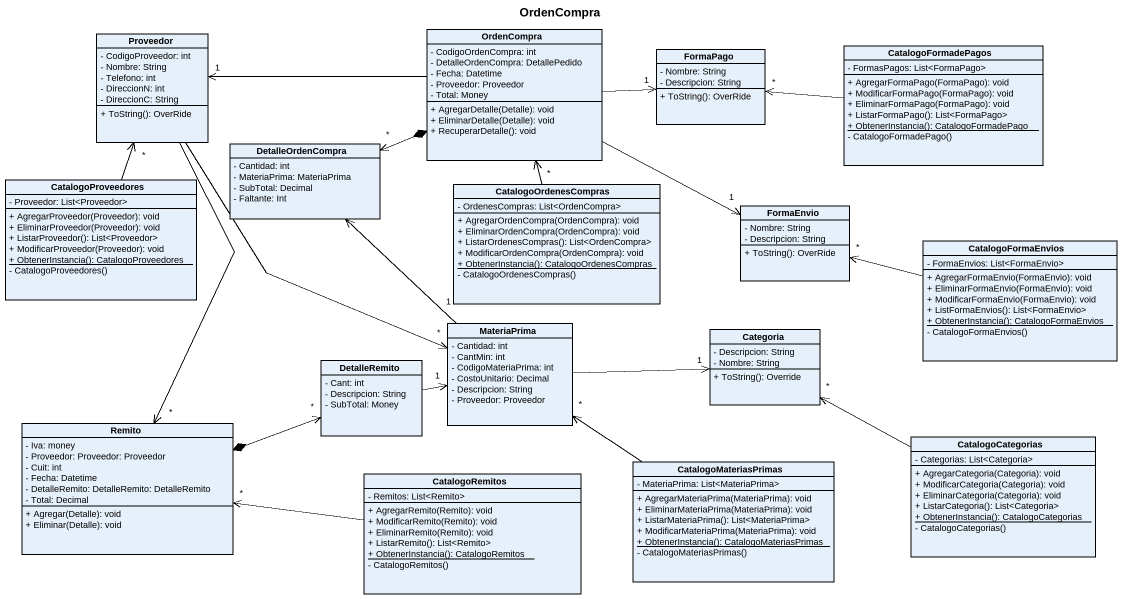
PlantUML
@startuml
title OrdenCompra
hide circle
hide empty members
skinparam classAttributeIconSize 0
class Proveedor {
  - CodigoProveedor: int
  - Nombre: String
  - Telefono: int
  - DireccionN: int
  - DireccionC: String
  + ToString(): OverRide
}
class OrdenCompra {
  - CodigoOrdenCompra: int
  - DetalleOrdenCompra: DetallePedido
  - Fecha: Datetime
  - Proveedor: Proveedor
  - Total: Money
  + AgregarDetalle(Detalle): void
  + EliminarDetalle(Detalle): void
  + RecuperarDetalle(): void
}
class FormaPago {
  - Nombre: String
  - Descripcion: String
  + ToString(): OverRide
}
class CatalogoFormadePagos {
  - FormasPagos: List<FormaPago>
  + AgregarFormaPago(FormaPago): void
  + ModificarFormaPago(FormaPago): void
  + EliminarFormaPago(FormaPago): void
  + ListarFormaPago(): List<FormaPago>
  {static} + ObtenerInstancia(): CatalogoFormadePago
  - CatalogoFormadePago()
}
class DetalleOrdenCompra {
  - Cantidad: int
  - MateriaPrima: MateriaPrima
  - SubTotal: Decimal
  - Faltante: Int
}
class CatalogoProveedores {
  - Proveedor: List<Proveedor>
  + AgregarProveedor(Proveedor): void
  + EliminarProveedor(Proveedor): void
  + ListarProveedor(): List<Proveedor>
  + ModificarProveedor(Proveedor): void
  {static} + ObtenerInstancia(): CatalogoProveedores
  - CatalogoProveedores()
}
class CatalogoOrdenesCompras {
  - OrdenesCompras: List<OrdenCompra>
  + AgregarOrdenCompra(OrdenCompra): void
  + EliminarOrdenCompra(OrdenCompra): void
  + ListarOrdenesCompras(): List<OrdenCompra>
  + ModificarOrdenCompra(OrdenCompra): void
  {static} + ObtenerInstancia(): CatalogoOrdenesCompras
  - CatalogoOrdenesCompras()
}
class FormaEnvio {
  - Nombre: String
  - Descripcion: String
  + ToString(): OverRide
}
class CatalogoFormaEnvios {
  - FormaEnvios: List<FormaEnvio>
  + AgregarFormaEnvio(FormaEnvio): void
  + EliminarFormaEnvio(FormaEnvio): void
  + ModificarFormaEnvio(FormaEnvio): void
  + ListFormaEnvios(): List<FormaEnvio>
  {static} + ObtenerInstancia(): CatalogoFormaEnvios
  - CatalogoFormaEnvios()
}
class MateriaPrima {
  - Cantidad: int
  - CantMin: int
  - CodigoMateriaPrima: int
  - CostoUnitario: Decimal
  - Descripcion: String
  - Proveedor: Proveedor
}
class Categoria {
  - Descripcion: String
  - Nombre: String
  + ToString(): Override
}
class DetalleRemito {
  - Cant: int
  - Descripcion: String
  - SubTotal: Money
}
class Remito {
  - Iva: money
  - Proveedor: Proveedor: Proveedor
  - Cuit: int
  - Fecha: Datetime
  - DetalleRemito: DetalleRemito: DetalleRemito
  - Total: Decimal
  + Agregar(Detalle): void
  + Eliminar(Detalle): void
}
class CatalogoMateriasPrimas {
  - MateriaPrima: List<MateriaPrima>
  + AgregarMateriaPrima(MateriaPrima): void
  + EliminarMateriaPrima(MateriaPrima): void
  + ListarMateriaPrima(): List<MateriaPrima>
  + ModificarMateriaPrima(MateriaPrima): void
  {static} + ObtenerInstancia(): CatalogoMateriasPrimas
  - CatalogoMateriasPrimas()
}
class CatalogoCategorias {
  - Categorias: List<Categoria>
  + AgregarCategoria(Categoria): void
  + ModificarCategoria(Categoria): void
  + EliminarCategoria(Categoria): void
  + ListarCategoria(): List<Categoria>
  {static} + ObtenerInstancia(): CatalogoCategorias
  - CatalogoCategorias()
}
class CatalogoRemitos {
  - Remitos: List<Remito>
  + AgregarRemito(Remito): void
  + ModificarRemito(Remito): void
  + EliminarRemito(Remito): void
  + ListarRemito(): List<Remito>
  {static} + ObtenerInstancia(): CatalogoRemitos
  - CatalogoRemitos()
}
Proveedor "*" <-- CatalogoProveedores
OrdenCompra -left-> "1" Proveedor
OrdenCompra -right-> "1" FormaPago
OrdenCompra "*" <-- CatalogoOrdenesCompras
OrdenCompra -right-> "1" FormaEnvio
FormaPago "*" <-right- CatalogoFormadePagos
DetalleOrdenCompra "*" <-right-* OrdenCompra
DetalleOrdenCompra <-- "1" MateriaPrima
CatalogoFormaEnvios -left-> "*" FormaEnvio
MateriaPrima "*" <-up- Proveedor
MateriaPrima -right-> "1" Categoria
MateriaPrima "*" <-- CatalogoMateriasPrimas
Categoria "*" <-right- CatalogoCategorias
DetalleRemito -right-> "1" MateriaPrima
Remito "*" <-up- Proveedor
Remito *-right-> "*" DetalleRemito
Remito "*" <-right- CatalogoRemitos
@enduml
